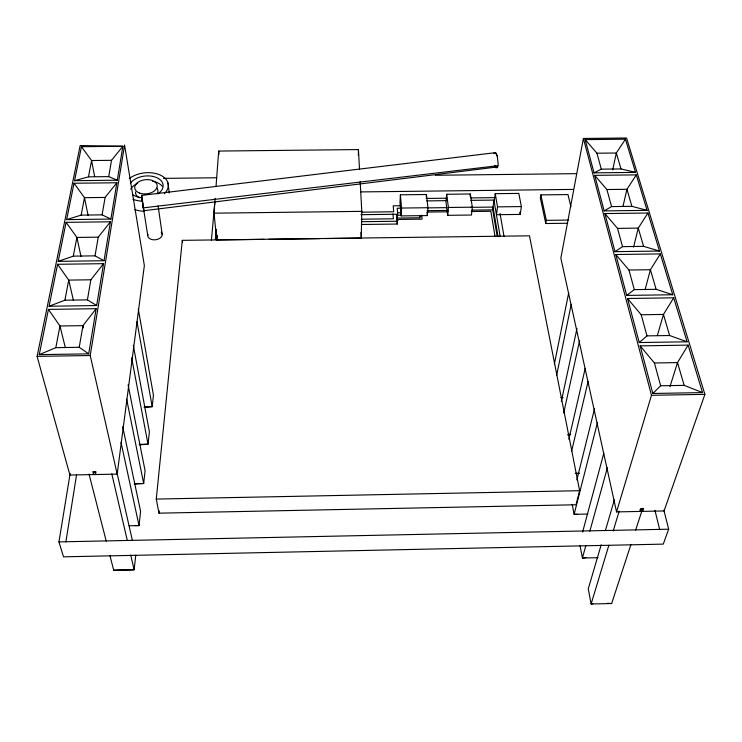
<?xml version="1.0" encoding="UTF-8"?>
<svg xmlns="http://www.w3.org/2000/svg" width="742" height="742" viewBox="0 0 742 742"><rect width="100%" height="100%" fill="white"/><g stroke="black" fill="none" stroke-linecap="round" stroke-linejoin="round"><path stroke-width="1.11" d="M358.349 155.347L358.442 149.569L218.695 151.062L216.005 186.724M325.413 238.553L361.261 238.089L361.781 211.349L360.176 181.605M361.4 224.492L397.23 224.038L396.859 215.273L401.496 215.217M397.23 224.038L396.859 215.273M400.392 194.812L400.003 202.659L401.172 215.903L427.364 215.579L427.939 207.723L426.455 194.506L400.392 194.812L401.57 208.048L401.172 215.903M396.729 218.065L419.842 217.768L419.963 215.913M264.124 239.351L216.71 239.972L217.044 235.362M426.288 196.741L426.455 194.506M216.71 239.972L214.021 213.177L215.143 198.225M215.375 239.666L216.274 229.269M216.692 239.749L217.081 235.131M446.684 194.265L445.998 202.102L447.704 215.319L471.467 215.022L472.32 207.176L470.326 193.977L446.684 194.265L448.409 207.472L447.704 215.319M211.396 240.547L214.8 202.603M158.983 513.167L156.274 499.069L182.3 240.352L529.482 235.826L579.623 490.703L576.042 504.773L158.983 513.167L159.205 510.867M470.085 196.222L470.326 193.977M135.749 555.248L134.135 569.773L113.693 570.218L109.964 555.684M494.728 165.67A8.459 2.439 84.1 0 0 495.971 167.673L497.159 167.692L497.632 166.922L498.16 164.075L497.298 156.265A8.45 2.439 84.1 0 0 495.498 152.657L141.546 195.424L141.713 196.63M497.131 236.086L492.697 209.865L493.931 200.08L470.753 200.359M494.237 201.518L495.229 193.681L518.806 193.402L521.376 206.573L520.207 214.419L496.509 214.716L497.52 206.87L495.229 193.681M117.19 474.119L144.347 265.599L124.563 145.07L90.218 355.52L117.19 474.119L69.906 475.028L37.1 356.373L80.182 145.534L122.866 146.276L117.282 180.204L74.552 180.696L81.444 146.712L122.866 146.276L111.532 160.318L108.712 176.615L117.282 180.204M65.871 541.994L76.593 474.602M663.858 510.134L668.672 529.204L663.265 544.127L63.515 556.834L58.952 541.892L70.165 473.396M570.886 206.74L567.992 194.571L540.862 194.896L540.343 198.058L545.769 223.518L567.676 223.24M88.706 353.851L96.135 308.7L48.434 309.405L39.252 354.639L88.706 353.851L79.209 347.302L55.826 347.664L39.252 354.639M96.655 305.537L103.546 263.67L57.588 264.291L49.074 306.242L96.655 305.537L87.408 299.879L64.897 300.204L49.074 306.242M104.028 260.73L110.437 221.793L66.094 222.35L58.182 261.351L104.028 260.73L95.013 255.851L73.31 256.138L58.182 261.351M110.883 219.057L116.865 182.755L74.033 183.246L66.65 219.613L110.883 219.057L102.099 214.865L81.156 215.115L66.65 219.613M545.769 223.518L546.307 220.355L540.862 194.896M79.209 347.302L82.956 325.645L96.135 308.7M87.408 299.879L90.876 279.79L103.546 263.67M95.013 255.851L98.25 237.162L110.437 221.793M102.099 214.865L105.114 197.437L116.865 182.755M583.398 138.457L560.85 258.114L616.546 511.906L664.062 510.941L704.9 394.364L626.554 138.003L583.398 138.457L651.485 395.291L616.546 511.906M55.826 347.664L59.963 325.998L48.434 309.405M64.897 300.204L68.737 280.096L57.588 264.291M73.31 256.138L76.89 237.44L66.094 222.35M81.156 215.115L84.486 197.678L74.033 183.246M74.552 180.696L88.465 176.846L91.581 160.541L81.444 146.712M554.404 363.96L568.687 292.877M556.648 375.331L571.219 304.341M561.323 401.376L576.998 328.372M612.679 169.899L616.333 153L625.45 139.19L585.178 139.617L594.036 172.858L635.551 172.385L625.45 139.19M563.697 413.044L579.604 340.606M568.864 439.273L585.215 368.338M623.03 206.22L626.934 189.303L636.311 174.88L594.704 175.353L604.173 210.895L647.107 210.357L636.311 174.88M571.665 451.043L588.1 381.425M633.566 247.095L638.268 228.119L647.914 213.028L604.878 213.566L615.025 251.649L659.48 251.046L647.914 213.028M576.859 479.888L594.592 408.536M597.533 422.346L574.113 514.317L577.675 514.336M645.067 289.76L650.409 269.726L660.352 253.912L615.795 254.515L626.693 295.418L672.771 294.741L660.352 253.912M582.591 532.153L603.812 453.269M585.8 545.75L582.405 558.03L597.904 557.696M589.816 531.244L607.42 467.618M657.384 335.458L663.459 314.432L673.708 297.82L627.519 298.497L639.252 342.554L687.092 341.793L673.708 297.82M601.196 544.776L588.258 588.87L591.124 603.997L611.658 603.524L630.969 544.387M605.407 530.437L614.469 499.57M608.839 545.37L591.124 603.997L592.951 603.663M613.189 530.994L619.199 511.08M669.933 386.721L677.52 362.597L688.103 345.113L640.142 345.883L652.821 393.464L702.544 392.601L688.103 345.113M635.616 530.15L642.767 508.251M493.847 153.483L494.877 152.407M652.821 393.464L660.658 385.766L684.17 385.367L702.544 392.601M639.252 342.554L646.987 335.876L669.618 335.523L687.092 341.793M626.693 295.418L634.317 289.63L656.132 289.315L672.771 294.741M396.961 220.903L398.973 219.437L422.115 219.15L421.688 215.143M615.025 251.649L622.538 246.641L643.592 246.363L659.48 251.046M604.173 210.895L611.566 206.582L631.906 206.332L647.107 210.357M594.036 172.858L601.308 169.157L620.989 168.935L635.551 172.385M585.976 557.557L582.405 558.03L580.031 545.537M141.546 195.424L143.354 207.853L497.975 165.689M143.354 207.853L143.79 210.719L497.632 166.922M113.693 570.218L134.135 569.773L130.722 555.099M156.274 499.069L579.623 490.703M640.504 508.854L642.09 508.817L642.693 511.377L643.629 508.53L641.246 508.576L640.318 511.423L639.919 509.717M587.766 514.039L574.113 514.317L572.23 504.384M129.108 525.79L139.023 525.586L140.6 511.386L122.69 426.696M58.952 541.892L668.672 529.204M568.122 434.376L570.403 434.339M567.667 434.97L569.763 434.933M139.218 444.356L148.029 444.198L149.392 431.835L133.291 345.271M139.821 444.838L148.029 444.198L131.64 357.829M96.284 472.079L93.928 472.125L93.566 474.574L92.833 471.671L95.208 471.624L95.931 474.528M575.217 473.322L579.641 473.238M576.311 473.572L578.463 473.526M134.608 483.691L143.679 483.515L145.089 470.762L128.088 384.866M134.154 484.044L143.679 483.515L126.604 399.02M640.142 345.883L654.416 362.977L677.52 362.597L684.17 385.367M651.485 395.291L704.9 394.364M560.924 397.721L563.141 397.684M144.208 406.783L152.184 406.644L153.446 395.226L138.3 309.052M144.161 407.562L152.184 406.644L136.992 321.722M627.519 298.497L641.199 314.766L663.459 314.432L669.618 335.523M37.1 356.373L90.218 355.52M604.878 213.566L617.539 228.388L638.268 228.119L643.592 246.363M98.25 237.162L76.89 237.44L81.017 256.556M268.752 239.295L319.626 238.627M615.795 254.515L628.947 270.023L650.409 269.726L656.132 289.315M90.876 279.79L68.737 280.096L73.393 300.269M88.465 176.846L108.712 176.615M163.481 178.377L216.701 177.765M435.396 175.27L576.562 173.656M360.64 191.918L573.566 189.405M594.704 175.353L606.891 189.535L626.934 189.303L631.906 206.332M105.114 197.437L84.486 197.678L88.14 215.69M426.084 198.457L446.749 198.207M470.845 197.919L494.942 197.632M426.715 200.897L446.415 200.655M399.864 205.747L393.223 205.831L393.705 211.776L361.437 212.184M401.57 208.048L427.939 207.723M448.409 207.472L472.32 207.176M497.52 206.87L521.376 206.573M400.532 208.214L397.202 208.252L397.712 214.234L360.909 214.688M427.364 207.89L446.953 207.649M471.151 207.352L493.05 207.083L498.077 236.735M214.021 213.177L361.781 211.349M427.16 210.672L447.853 210.422M472.005 210.125L492.697 209.865M427.16 212.064L447.992 211.804M471.151 211.516L490.833 211.275L495.016 236.355M397.526 212.796L400.995 212.75M361.298 219.205L393.39 218.797L392.982 213.844M361.53 221.7L397.369 221.255M546.307 220.355L568.27 220.077M585.178 139.617L596.939 153.214L616.333 153L620.989 168.935M111.532 160.318L91.581 160.541L94.633 176.438M134.942 525.559L139.023 525.586L121.02 442.39M607.373 603.292L611.658 603.524M495.498 152.657L497.298 156.265M495.081 165.874L495.971 167.673M596.939 153.214L601.308 169.157M606.891 189.535L611.566 206.582M617.539 228.388L622.538 246.641M628.947 270.023L634.317 289.63M641.199 314.766L646.987 335.876M654.416 362.977L660.658 385.766M89.031 474.082L106.236 541.15M65.268 347.358L59.963 325.998L82.956 325.645L83.466 327.89M654.973 510.44L659.675 529.528M111.782 473.813L127.299 540.426M116.837 472.07L132.419 540.63M519.78 212.221L520.207 214.419M500.025 213.529L504.003 236.271M493.931 200.08L500.191 236.596M147.751 235.548L142.186 200.155A7.494 4.758 -6.5 0 0 142.436 201.379M143.79 210.719L143.929 211.646L143.762 210.403M142.761 203.818L141.907 197.975M143.03 205.367L143.568 209.059M158.102 205.951L162.238 234.491M141.592 195.758L142.158 199.7M143.317 207.343L143.883 211.285M167.924 182.81L169.278 192.92M182.3 240.352L182.597 242.615M426.993 212.268L427.364 215.579M419.629 215.774L419.842 217.768M218.695 151.062L219.001 154.401M358.442 149.569L359.499 169.018M360.955 232.348L361.261 238.089M161.227 232.172A7.272 4.767 -6.8 0 1 155.996 239.712A7.272 4.767 -6.8 0 1 147.983 234.296M129.219 178.627A22.455 14.107 -6.4 0 1 159.715 174.824A22.455 14.107 -6.4 0 1 164.399 193.671M142.816 201.147A22.455 14.107 -6.4 0 1 132.985 199.338M144.402 211.275A22.269 14.126 -6.5 0 1 134.654 209.467M130.434 183.191A17.261 10.852 -6.4 0 1 155.987 177.319A17.261 10.852 -6.4 0 1 157.925 193.847M142.204 197.715A17.261 10.852 -6.4 0 1 132.697 194.673M130.694 189.173A17.196 10.852 -6.4 0 1 137.622 183.311M152.555 181.28A17.196 10.852 -6.4 0 1 162.192 186.186M156.887 188.125A11.26 7.105 -6.4 0 1 157.304 193.541M139.496 197.799A11.26 7.105 -6.4 0 1 135.573 191.946M139.561 193.078A11.306 7.105 -6.4 0 0 157.193 186.604A11.306 7.105 -6.4 0 0 141.147 180.658A11.306 7.105 -6.4 0 0 139.561 193.078"/></g></svg>
